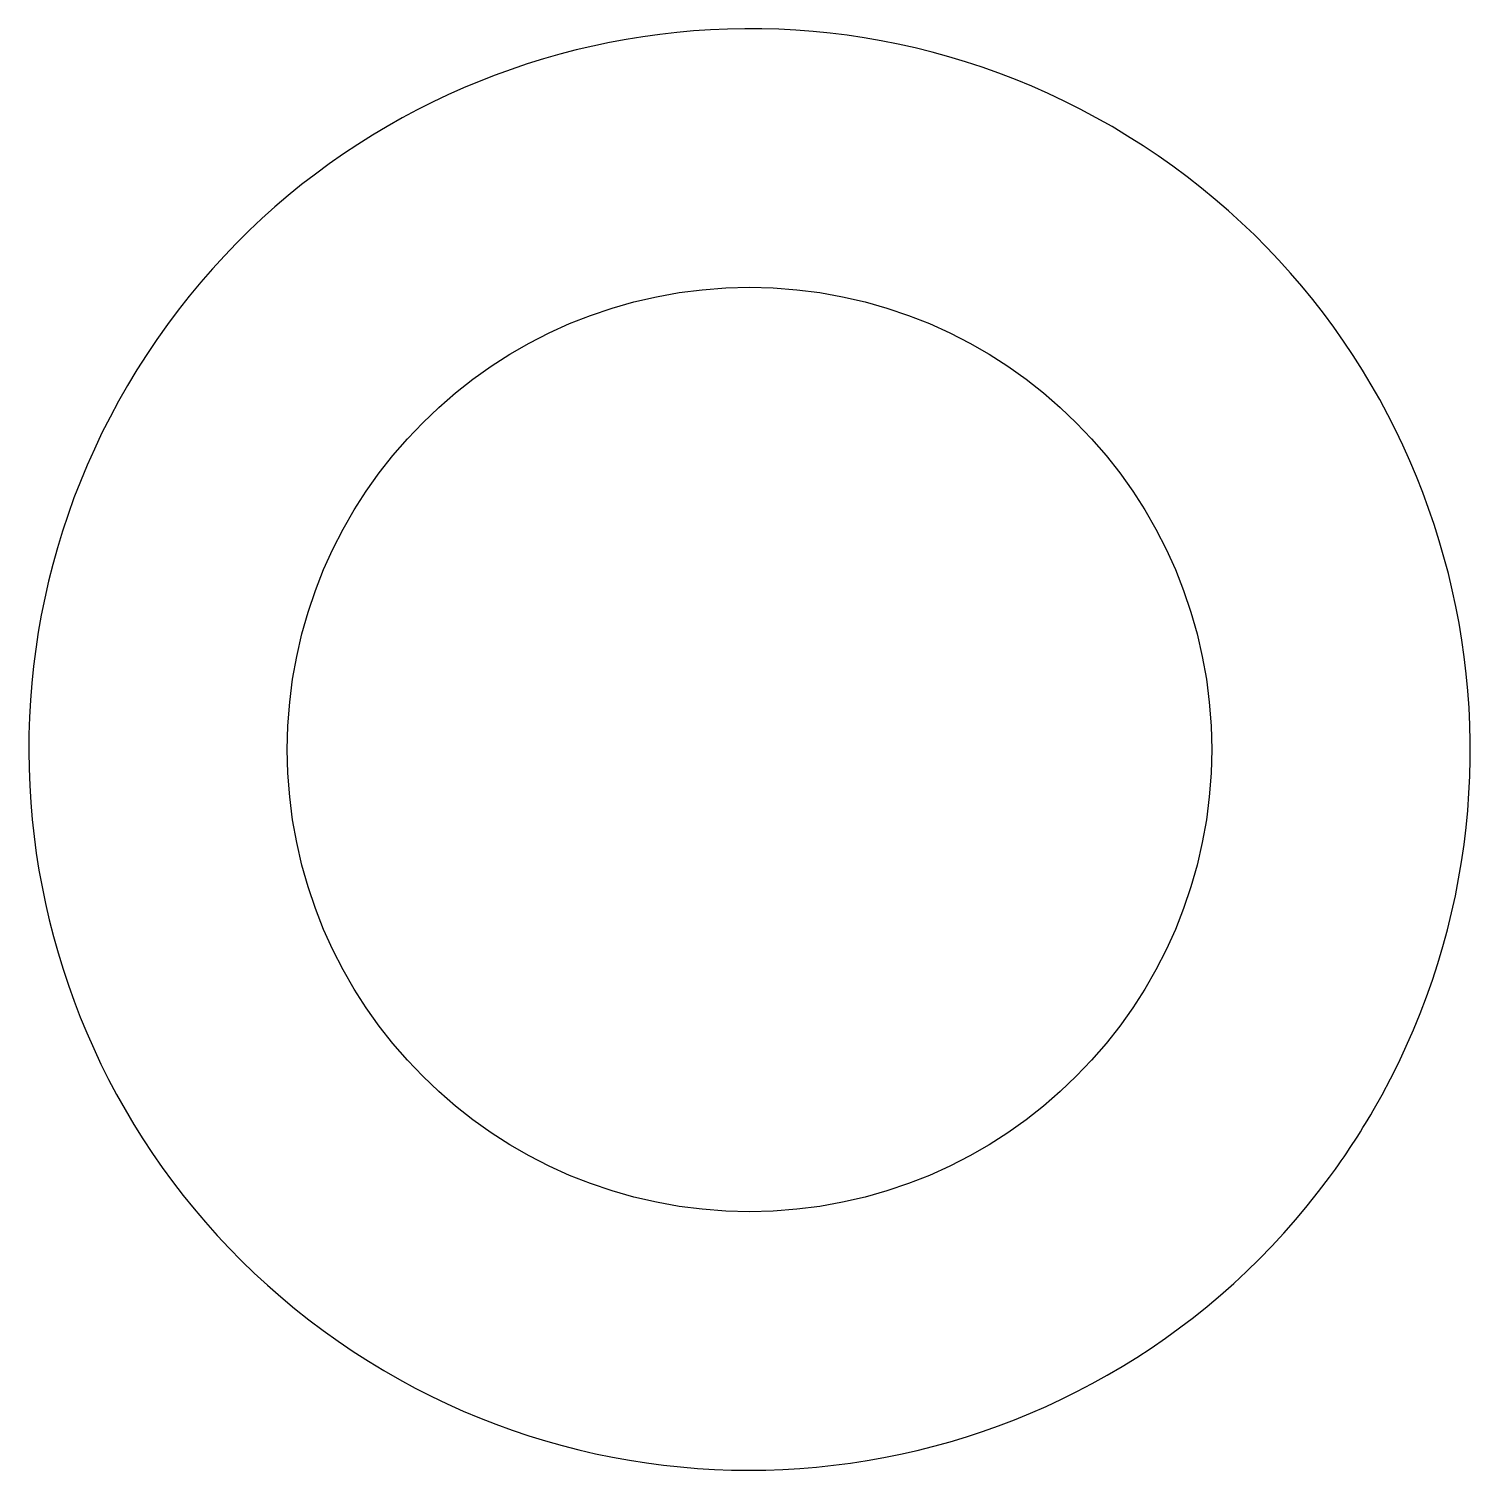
# Model space of a CAD drawing. Header units: metres. Extents: x -19816.1 to -19803.2, y -11733.7 to -11720.8.
import ezdxf

# ---------------------------------------------------------------- set-up
doc = ezdxf.new("R2010")
doc.units = ezdxf.units.M
doc.layers.add('1', color=7, linetype='Continuous')

msp = doc.modelspace()

# ---------------------------------------------------------------- linework, layer by layer
at = {"layer": '1'}
msp.add_circle((-19809.68, -11727.25), 4.13, dxfattribs=at)
for start, end in [(329.93, 323.61), (323.61, 329.93)]:
    msp.add_arc((-19809.68, -11727.25), 6.44, start, end, dxfattribs=at)

doc.saveas('drawing.dxf')
